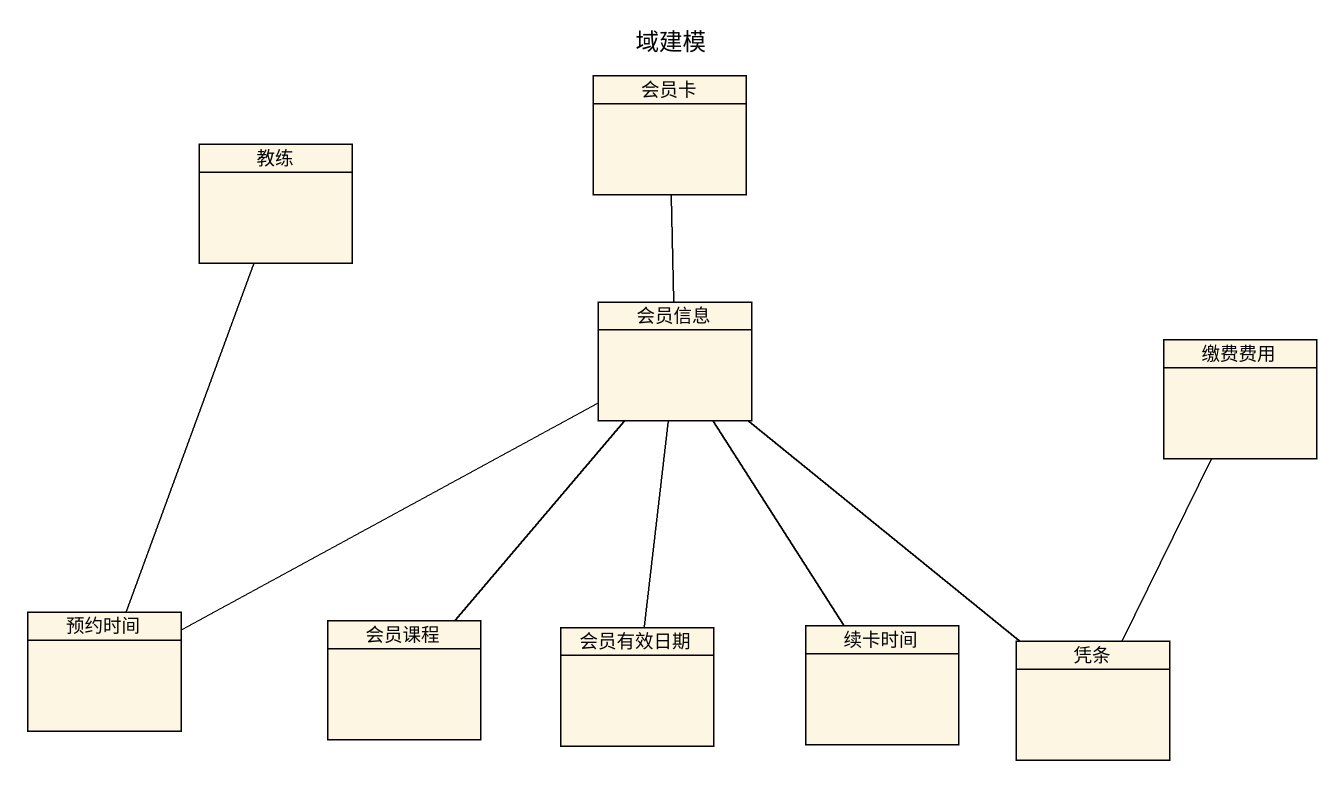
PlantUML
@startuml
title 域建模
hide circle
hide empty members
class 会员卡
class 教练
class 会员信息
class 缴费费用
class 预约时间
class 会员课程
class 会员有效日期
class 续卡时间
class 凭条
会员卡 -- 会员信息
教练 -- 预约时间
会员信息 -left- 预约时间
会员信息 -- 会员课程
会员信息 -- 会员有效日期
会员信息 -- 续卡时间
会员信息 -- 凭条
凭条 -up- 缴费费用
@enduml
